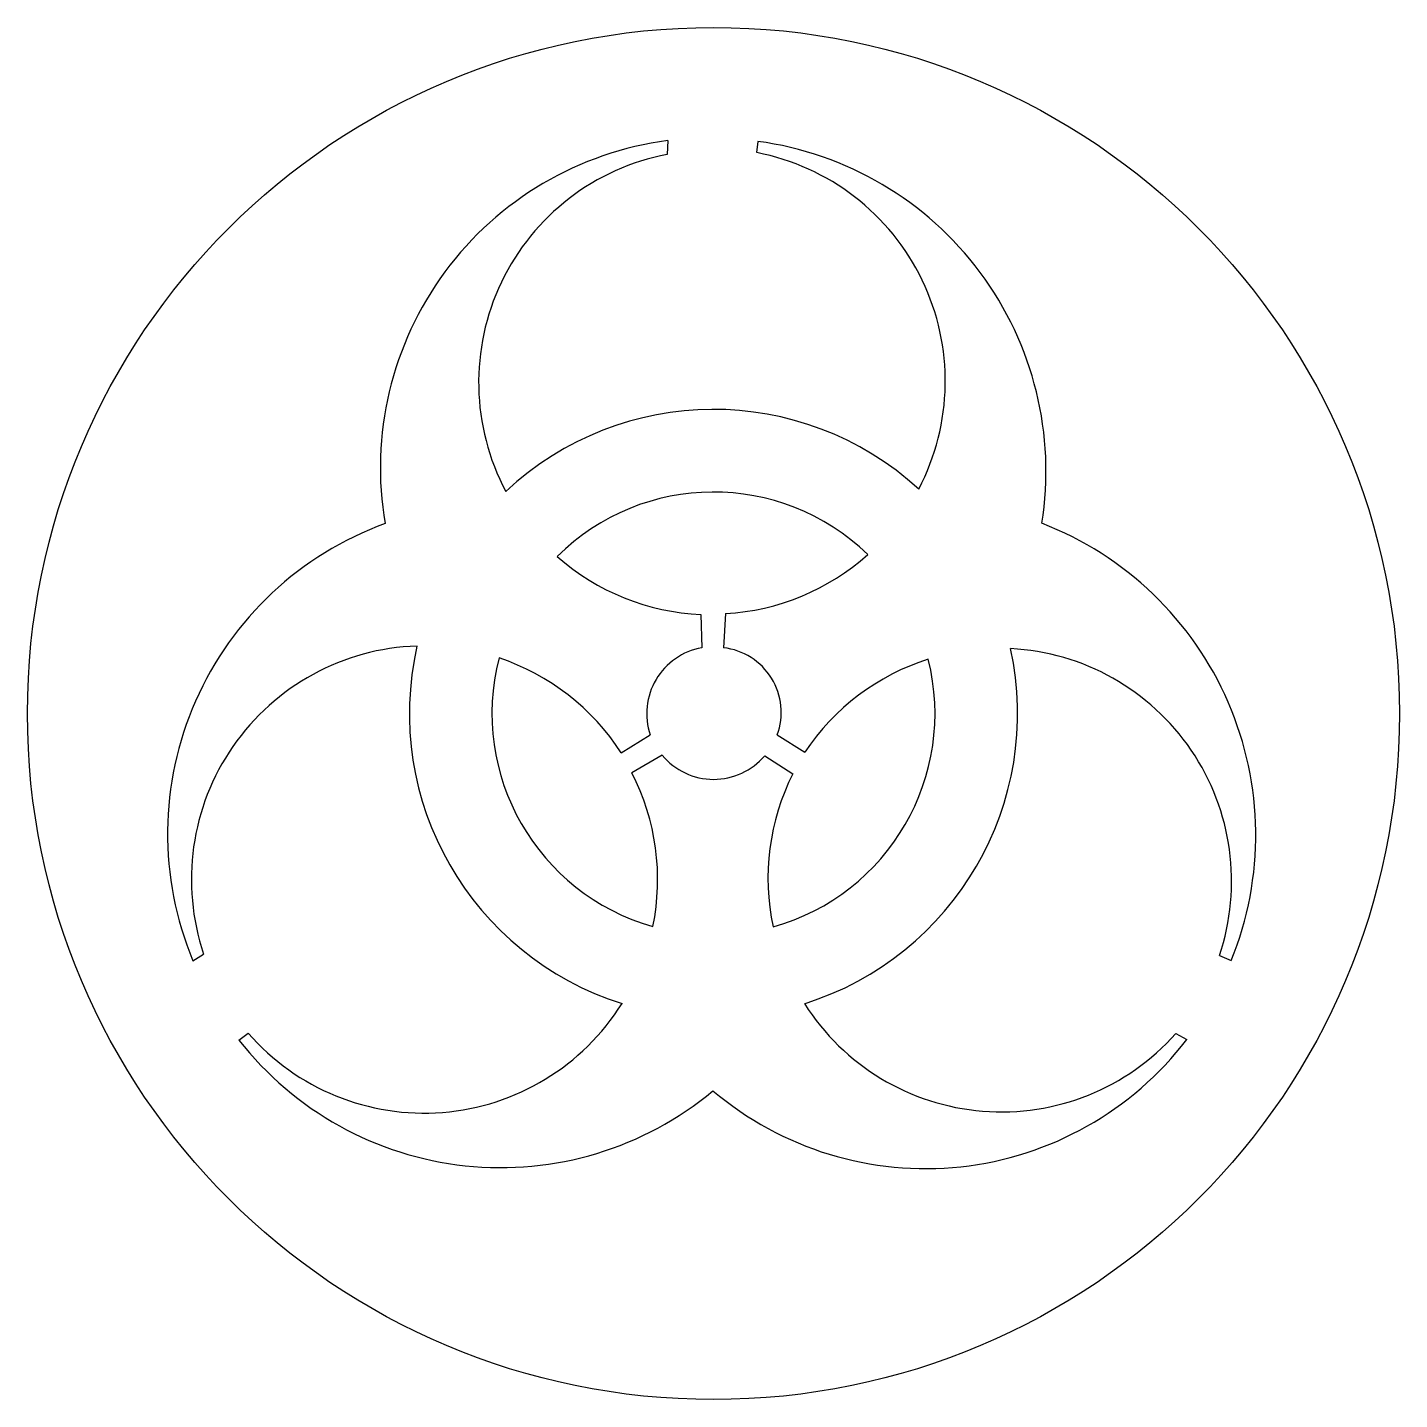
# Model space of a CAD drawing. Header units: millimetres. Extents: x 2220 to 2275.4, y 1273.5 to 1328.8.
import ezdxf

# ---------------------------------------------------------------- set-up
doc = ezdxf.new("R2010")
doc.units = ezdxf.units.MM

msp = doc.modelspace()

# ---------------------------------------------------------------- linework, layer by layer
at = {"color": 6}
for p, q in [((2245.873, 1324.275), (2245.848, 1323.72)), ((2249.501, 1324.244), (2249.458, 1323.791)), ((2247.211, 1305.156), (2247.24, 1303.81)), ((2248.202, 1305.189), (2248.119, 1303.81)), ((2243.99, 1299.572), (2245.164, 1300.296)), ((2250.288, 1300.296), (2251.398, 1299.594)), ((2245.65, 1299.474), (2244.425, 1298.759)), ((2249.783, 1299.455), (2250.918, 1298.73)), ((2226.707, 1291.184), (2227.143, 1291.45)), ((2268.131, 1291.387), (2268.61, 1291.185)), ((2228.569, 1287.983), (2228.939, 1288.258)), ((2266.371, 1288.242), (2266.817, 1288.007))]:
    msp.add_line(p, q, dxfattribs=at)
msp.add_circle((2247.716, 1301.158), 27.683, dxfattribs=at)
for centre, radius, start, end in [((2247.597, 1311.064), 13.323, 97.4354, 189.6993), ((2247.712, 1310.944), 13.42, 350.9485, 82.342), ((2247.609, 1314.517), 9.37, 100.8318, 207.9932), ((2247.675, 1314.568), 9.394, 332.3751, 79.057), ((2247.716, 1301.158), 12.27, 47.554, 133.0833), ((2247.716, 1301.158), 8.937, 45.8483, 134.8786), ((2239.017, 1296.293), 13.328, 109.9719, 202.5397), ((2256.112, 1296.251), 13.485, 337.9347, 68.9074), ((2247.609, 1314.517), 9.37, 228.5808, 267.5704), ((2247.675, 1314.568), 9.394, 273.2208, 311.8505), ((2236.071, 1294.464), 9.423, 91.9386, 198.6529), ((2247.716, 1301.158), 12.27, 167.1754, 252.4998), ((2247.716, 1301.158), 8.937, 165.479, 254.1183), ((2236.071, 1294.464), 9.423, 32.8232, 71.4803), ((2247.716, 1301.158), 2.694, 100.1907, 198.6598), ((2247.821, 1301.199), 2.628, 339.8974, 83.4864), ((2247.716, 1301.158), 8.937, 285.5972, 14.1901), ((2247.716, 1301.158), 12.27, 287.3947, 12.3269), ((2259.225, 1294.391), 9.398, 107.6158, 146.3905), ((2259.225, 1294.391), 9.398, 341.3578, 87.0846), ((2247.724, 1301.201), 2.7, 219.79, 319.6919), ((2236.038, 1294.458), 9.425, 348.3959, 27.1529), ((2259.333, 1294.501), 9.418, 153.3192, 191.9566), ((2236.038, 1294.458), 9.425, 221.1277, 327.9494), ((2259.333, 1294.501), 9.418, 212.437, 318.3544), ((2239.125, 1296.23), 13.396, 217.9992, 309.7736), ((2256.269, 1296.071), 13.277, 229.771, 322.6025)]:
    msp.add_arc(centre, radius, start, end, dxfattribs=at)

doc.saveas('drawing.dxf')
